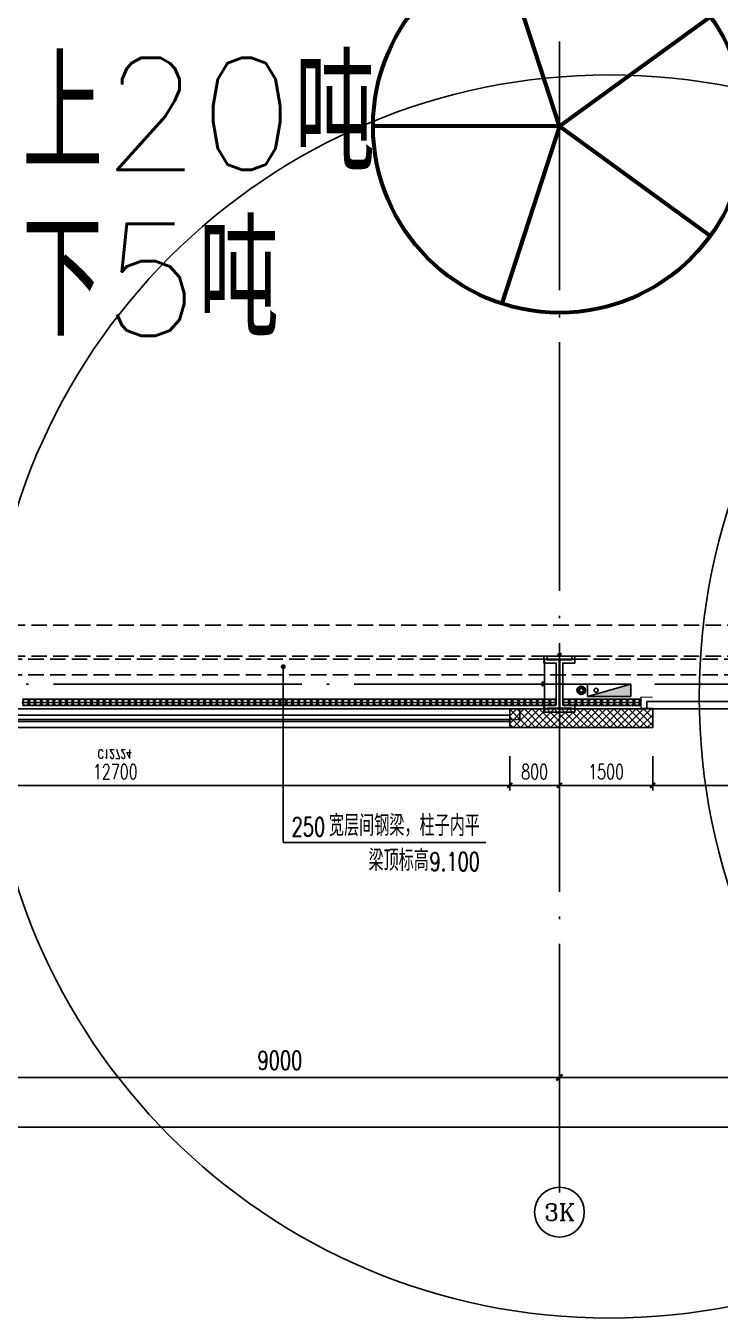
# Model space of a CAD drawing. Extents: x -1313754 to 847533, y 489853 to 941203.
# Drawn here: x -218443 to -207268, y 538719 to 559510 of the extents above; entities that cross this region are included whole.
import ezdxf
from ezdxf.enums import TextEntityAlignment as Align

# ---------------------------------------------------------------- set-up
doc = ezdxf.new("R2010")
doc.units = 0
doc.header["$LTSCALE"] = 1000
doc.header["$MEASUREMENT"] = 0
for name, pattern in [('10平面$0$DASH', [0.35, 0.25, -0.1]), ('DASH', [0.35, 0.25, -0.1]), ('DOTE', [2.42, 2, -0.2, 0.02, -0.2])]:
    doc.linetypes.add(name, pattern=pattern)
doc.layers.get('Defpoints').update_dxf_attribs({"color": 210})
for name, color, linetype in [('10平面$0$WINDOW', 4, 'Continuous'), ('10平面$0$WINDOW_TEXT', 7, 'Continuous'), ('A-AXIS-D', 1, 'Continuous'), ('A-AXIS-DOTE', 14, 'DOTE'), ('A-AXIS-DP', 126, 'Continuous'), ('A-AXIS-SYMB', 3, 'Continuous'), ('A-HATCH-2', 251, 'Continuous'), ('A-HRAIL', 173, 'Continuous'), ('A-LIN-V', 9, 'Continuous'), ('A-SFCE', 30, 'Continuous'), ('A-WINDOW', 140, 'Continuous'), ('AS-COLN', 6, 'Continuous'), ('AS-WALL', 40, 'Continuous'), ('AS-结构边线层', 200, 'Continuous'), ('DIM_SYMB', 3, 'Continuous'), ('PUB_HATCH', 8, 'Continuous'), ('PUB_TEXT', 7, 'Continuous'), ('SB_ZF消火栓', 10, 'Continuous'), ('SB_ZF消火栓M', 10, 'Continuous'), ('建-窗', 4, 'Continuous'), ('建-门窗编号', 7, 'Continuous')]:
    doc.layers.add(name, color=color, linetype=linetype)
doc.layers.add('LG-ZF消防', color=1, linetype='Continuous', lineweight=60)
doc.styles.add('10平面$0$_TCH_WINDOW', font='SIMPLEX', dxfattribs={"height": 3.5, "bigfont": 'GBCBIG'})
doc.styles.add('_TCH_AXIS', font='COMPLEX', dxfattribs={"bigfont": 'GBCBIG'})
doc.styles.add('_TCH_DIM', font='SIMPLEX', dxfattribs={"bigfont": 'GBCBIG'})
doc.styles.add('_TCH_DIM_T3', font='SIMPLEX', dxfattribs={"width": 0.705882, "bigfont": 'GBCBIG'})
doc.styles.add('A-STANDARD', font='SIMPLEX', dxfattribs={"bigfont": 'GBCBIG'})
doc.styles.add('A-WIN-LABEL', font='SIMPLEX', dxfattribs={"bigfont": 'GBCBIG'})
doc.dimstyles.new('_TCH_ARCH&&10', dxfattribs={"dimtxt": 29.75, "dimasz": 10, "dimexe": 10, "dimexo": 10, "dimgap": 12.625, "dimtad": 1, "dimdec": 0, "dimzin": 0, "dimdsep": 46, "dimtxsty": '_TCH_DIM_T3', "dimblk": 'ARCHTICK', "dimcen": 0.09, "dimclrt": 7, "dimazin": 2, "dimtfac": 1, "dimtdec": 0, "dimtix": 1, "dimtmove": 2, "dimatfit": 3, "dimfxl": 0, "dimtolj": 1, "dimtzin": 0, "dimarcsym": 0})
doc.dimstyles.new('_TCH_ARCH&&100', dxfattribs={"dimtxt": 297.5, "dimasz": 100, "dimexe": 100, "dimexo": 100, "dimgap": 126.25, "dimtad": 1, "dimdec": 0, "dimzin": 0, "dimdsep": 46, "dimtxsty": '_TCH_DIM_T3', "dimblk": 'ARCHTICK', "dimcen": 0.09, "dimclrt": 7, "dimazin": 2, "dimtfac": 1, "dimtdec": 0, "dimtix": 1, "dimtmove": 2, "dimatfit": 3, "dimfxl": 0, "dimtolj": 1, "dimtzin": 0, "dimarcsym": 0})
doc.dimstyles.new('_TCH_ARCH&&80', dxfattribs={"dimtxt": 238, "dimasz": 80, "dimexe": 80, "dimexo": 80, "dimgap": 101, "dimtad": 1, "dimdec": 0, "dimzin": 0, "dimdsep": 46, "dimtxsty": '_TCH_DIM_T3', "dimblk": 'ARCHTICK', "dimcen": 0.09, "dimclrt": 7, "dimazin": 2, "dimtfac": 1, "dimtdec": 0, "dimtix": 1, "dimtmove": 2, "dimatfit": 3, "dimfxl": 0, "dimtolj": 1, "dimtzin": 0, "dimarcsym": 0})

# ---------------------------------------------------------------- blocks, each defined once
blk = doc.blocks.new('_ArchTick')
at = {"color": 0, "linetype": 'ByBlock', "const_width": 0.4}
blk.add_lwpolyline([(-0.5, -0.5), (0.5, 0.5)], dxfattribs=at)
blk = doc.blocks.new('*D1273')
at = {"layer": 'A-AXIS-D', "color": 0, "lineweight": -2}
for p, q in [((1882, -261470), (1882, -262328)), ((10882, -261470), (10882, -262328)), ((1882, -262228), (10882, -262228))]:
    blk.add_line(p, q, dxfattribs=at)
at = {"layer": 'Defpoints', "color": 0}
for p in [(1882, -261370), (10882, -261370), (10882, -262228)]:
    blk.add_point(p, dxfattribs=at)
at = {"layer": 'A-AXIS-D', "color": 0, "lineweight": -2, "xscale": 100, "yscale": 100, "zscale": 100, "rotation": 180}
blk.add_blockref('_ArchTick', (1882, -262228), dxfattribs=at)
at = {"layer": 'A-AXIS-D', "color": 0, "lineweight": -2, "xscale": 100, "yscale": 100, "zscale": 100}
blk.add_blockref('_ArchTick', (10882, -262228), dxfattribs=at)
at = {"layer": 'A-AXIS-D', "color": 7, "insert": (6382, -261953), "char_height": 297.5, "attachment_point": 5, "style": '_TCH_DIM_T3'}
blk.add_mtext('\\A1;9000', dxfattribs=at)
blk = doc.blocks.new('*D1274')
at = {"layer": 'A-AXIS-D', "color": 0, "lineweight": -2}
for p, q in [((10882, -261470), (10882, -262328)), ((19882, -261470), (19882, -262328)), ((10882, -262228), (19882, -262228))]:
    blk.add_line(p, q, dxfattribs=at)
at = {"layer": 'Defpoints', "color": 0}
for p in [(10882, -261370), (19882, -261370), (19882, -262228)]:
    blk.add_point(p, dxfattribs=at)
at = {"layer": 'A-AXIS-D', "color": 0, "lineweight": -2, "xscale": 100, "yscale": 100, "zscale": 100, "rotation": 180}
blk.add_blockref('_ArchTick', (10882, -262228), dxfattribs=at)
at = {"layer": 'A-AXIS-D', "color": 0, "lineweight": -2, "xscale": 100, "yscale": 100, "zscale": 100}
blk.add_blockref('_ArchTick', (19882, -262228), dxfattribs=at)
at = {"layer": 'A-AXIS-D', "color": 7, "insert": (15382, -261953), "char_height": 297.5, "attachment_point": 5, "style": '_TCH_DIM_T3'}
blk.add_mtext('\\A1;9000', dxfattribs=at)
blk = doc.blocks.new('*D1408')
at = {"layer": 'A-AXIS-D', "color": 0, "lineweight": -2}
for p, q in [((-93018, -261570), (-93018, -263128)), ((92682, -261570), (92682, -263128)), ((-93018, -263028), (92682, -263028))]:
    blk.add_line(p, q, dxfattribs=at)
at = {"layer": 'Defpoints', "color": 0}
for p in [(-93018, -261470), (92682, -261470), (92682, -263028)]:
    blk.add_point(p, dxfattribs=at)
at = {"layer": 'A-AXIS-D', "color": 0, "lineweight": -2, "xscale": 100, "yscale": 100, "zscale": 100, "rotation": 180}
blk.add_blockref('_ArchTick', (-93018, -263028), dxfattribs=at)
at = {"layer": 'A-AXIS-D', "color": 0, "lineweight": -2, "xscale": 100, "yscale": 100, "zscale": 100}
blk.add_blockref('_ArchTick', (92682, -263028), dxfattribs=at)
at = {"layer": 'A-AXIS-D', "color": 7, "insert": (-168, -262753), "char_height": 297.5, "attachment_point": 5, "style": '_TCH_DIM_T3'}
blk.add_mtext('\\A1;185700', dxfattribs=at)
blk = doc.blocks.new('G$C2F382D44')
at = {"color": 2, "style": 'A-STANDARD'}
for s, p in [('上20吨', (-2949, 425)), ('下5吨', (-2952, -2245))]:
    blk.add_text(s, height=1800, dxfattribs=at).set_placement(p)
blk = doc.blocks.new('10平面$0$$DorLib2D$00000126')
at = {"color": 0, "linetype": 'Continuous'}
for p, q in [((-0.532, 0.5), (-0.532, 0.9)), ((0.532, 0.9), (0.532, 0.5))]:
    blk.add_line(p, q, dxfattribs=at)
at = {"color": 0, "linetype": '10平面$0$DASH'}
for p, q in [((-0.532, 0.9), (0.532, 0.9)), ((-0.532, 0.5), (0.532, 0.5))]:
    blk.add_line(p, q, dxfattribs=at)
blk = doc.blocks.new('WINDOW2DLIB$DYNSTYLE$00000005')
at = {"color": 0}
for points in [[(-0.5, 0.5), (-0.5, -0.5)], [(-0.5, 0.5), (0.5, 0.5)], [(0.5, -0.5), (0.5, 0.5)], [(0.5, 0.1667), (-0.5, 0.1667)], [(0.5, -0.1667), (-0.5, -0.1667)], [(-0.5, -0.5), (0.5, -0.5)]]:
    blk.add_lwpolyline(points, dxfattribs=at)
blk = doc.blocks.new('42343243')
at = {"layer": 'PUB_HATCH'}
h = blk.add_hatch(dxfattribs=at)
h.set_pattern_fill('多孔材料', color=256, scale=30, style=0)
h.set_pattern_definition([(45, (60, 0), (-60.000061, 60.000061), []), (135, (60, 0), (-60.000061, -60.000061), [])])
h.paths.add_polyline_path([(-208354, 1223170), (-210654, 1223170), (-210654, 1222870), (-208354, 1222870)])
at = {"layer": 'AS-WALL'}
for p, q in [((-208354, 1223170), (-210654, 1223170)), ((-210654, 1223170), (-210654, 1222870)), ((-208354, 1222870), (-208354, 1223170)), ((-210654, 1222870), (-208354, 1222870))]:
    blk.add_line(p, q, dxfattribs=at)
at = {"layer": '10平面$0$WINDOW'}
ref = blk.add_blockref('10平面$0$$DorLib2D$00000126', (-205254, 1223020), dxfattribs=dict(at, xscale=6000, yscale=300, zscale=300, rotation=180))
ref.add_attrib('A', 'JLM6050', (-205555, 1223016), dxfattribs={"layer": '10平面$0$WINDOW_TEXT', "ltscale": 500, "height": 148.8, "style": '10平面$0$_TCH_WINDOW', "width": 0.705882})
at = {"layer": '建-窗'}
ref = blk.add_blockref('WINDOW2DLIB$DYNSTYLE$00000005', (-217004, 1223020), dxfattribs=dict(at, xscale=-12700, yscale=-300, zscale=300, rotation=359.999999999664))
ref.add_attrib('A', 'C12724', (-217284, 1223521), dxfattribs={"layer": '建-门窗编号', "ltscale": 500, "height": 148.8, "style": 'A-WIN-LABEL', "width": 0.705882})
blk = doc.blocks.new('43243')
at = {"layer": 'AS-结构边线层'}
blk.add_lwpolyline([(-277514, 548350), (-263994, 548350), (-263994, 548520), (-254454, 548520), (-254454, 549070), (-252354, 549070), (-252354, 548520), (-250514, 548520), (-250514, 548350), (-229294, 548350), (-229294, 548520), (-227454, 548520), (-227454, 549070), (-225354, 549070), (-225354, 548520), (-223514, 548520), (-223514, 548350), (-210494, 548350), (-210494, 548520), (-200454, 548520)], dxfattribs=at)
blk = doc.blocks.new('3243243')
at = {"layer": 'A-AXIS-SYMB'}
for p, q in [((-214300, 549200), (-214300, 546370)), ((-214300, 546370), (-211040, 546370))]:
    blk.add_line(p, q, dxfattribs=at)
at = {"layer": 'A-AXIS-SYMB', "const_width": 40}
blk.add_lwpolyline([(-214300, 549220, 1), (-214300, 549180, 1)], format="xyb", close=True, dxfattribs=at)
at = {"layer": 'A-SFCE', "linetype": 'DASH'}
for p, q in [((-201004.2, 549320), (-218704.2, 549320)), ((-201004.2, 549070), (-218704.2, 549070))]:
    blk.add_line(p, q, dxfattribs=at)
at = {"layer": 'PUB_TEXT', "style": '_TCH_DIM'}
for s, p in [('宽层间钢梁，柱子内平', (-213565.2, 546475)), ('梁顶标高', (-212928, 545915))]:
    blk.add_text(s, height=337.59, dxfattribs=at).set_placement(p)
at = {"layer": 'PUB_TEXT', "style": '_TCH_DIM', "width": 0.705882}
for s, p in [('250', (-214165.2, 546475)), ('9.100', (-211945, 545915))]:
    blk.add_text(s, height=297.5, dxfattribs=at).set_placement(p)
blk = doc.blocks.new('4324324')
at = {"layer": 'A-HATCH-2', "linetype": 'DASH'}
for p, q in [((-312854.2, 549870), (-138054.2, 549870)), ((-312854.2, 549370), (-138054.2, 549370))]:
    blk.add_line(p, q, dxfattribs=at)
blk = doc.blocks.new('w4324324')
at = {"layer": 'A-HATCH-2', "lineweight": 60}
for q in [(-1694760, 686605), (-1697614, 684532), (-1691907, 684532), (-1696524, 681178), (-1692997, 681178)]:
    blk.add_line((-1694760, 683605), q, dxfattribs=at)
blk.add_circle((-1694760, 683605), 3000, dxfattribs=at)
blk = doc.blocks.new('342343')
at = {"layer": 'A-LIN-V'}
blk.add_blockref('w4324324', (1030710, 9556), dxfattribs=at)
blk = doc.blocks.new('*D1767')
at = {"layer": 'A-AXIS-DP', "color": 0, "lineweight": -2}
for p, q in [((-165054, 621030), (-165054, 621079)), ((-165054, 621069), (-164654, 621069)), ((-164654, 621030), (-164654, 621079))]:
    blk.add_line(p, q, dxfattribs=at)
at = {"layer": 'Defpoints', "color": 0}
for p in [(-164654, 621069), (-165054, 621020), (-164654, 621020)]:
    blk.add_point(p, dxfattribs=at)
at = {"layer": 'A-AXIS-DP', "color": 0, "lineweight": -2, "xscale": 10, "yscale": 10, "zscale": 10, "rotation": 180}
blk.add_blockref('_ArchTick', (-165054, 621069), dxfattribs=at)
at = {"layer": 'A-AXIS-DP', "color": 0, "lineweight": -2, "xscale": 10, "yscale": 10, "zscale": 10}
blk.add_blockref('_ArchTick', (-164654, 621069), dxfattribs=at)
at = {"layer": 'A-AXIS-DP', "color": 7, "insert": (-164854, 621096), "char_height": 29.8, "attachment_point": 5, "style": '_TCH_DIM_T3'}
blk.add_mtext('\\A1;400', dxfattribs=at)
blk = doc.blocks.new('*D1768')
at = {"layer": 'A-AXIS-DP', "color": 0, "lineweight": -2}
for p, q in [((-165064, 621020), (-165105, 621020)), ((-165095, 620220), (-165095, 621020)), ((-165064, 620220), (-165105, 620220))]:
    blk.add_line(p, q, dxfattribs=at)
at = {"layer": 'Defpoints', "color": 0}
for p in [(-165095, 621020), (-165054, 621020), (-165054, 620220)]:
    blk.add_point(p, dxfattribs=at)
at = {"layer": 'A-AXIS-DP', "color": 0, "lineweight": -2, "xscale": 10, "yscale": 10, "zscale": 10}
for p, rotation in [((-165095, 621020), 90), ((-165095, 620220), 270)]:
    blk.add_blockref('_ArchTick', p, dxfattribs=dict(at, rotation=rotation))
at = {"layer": 'A-AXIS-DP', "color": 7, "insert": (-165123, 620620), "char_height": 29.8, "attachment_point": 5, "rotation": 90, "style": '_TCH_DIM_T3'}
blk.add_mtext('\\A1;800', dxfattribs=at)
blk = doc.blocks.new('3333')
at = {"layer": 'A-SFCE', "const_width": 20}
blk.add_lwpolyline([(-227064, 766320), (-227064, 766510), (-227244, 766510), (-227244, 766320)], dxfattribs=at)
blk = doc.blocks.new('99平面图例外参$0$$LinePat$圆环')
for points in [[(0, 150), (300, 150)], [(0, 0), (300, 0)], [(0, -150), (300, -150)]]:
    blk.add_lwpolyline(points)
at = {"color": 0}
blk.add_circle((150, 0), 150, dxfattribs=at)
blk = doc.blocks.new('34242343243')
at = {"layer": 'A-HRAIL', "yscale": 0.3333333333333333, "zscale": 0.3333333333333333}
for p, xscale, rotation in [((-218396, 548626), 0.3368181818181818, 180.0000000002033), ((-218295, 548626), 0.3368181818181818, 180.0000000002033), ((-218194, 548626), 0.3368181818181818, 180.0000000002033), ((-218093, 548626), 0.3368181818181818, 180.0000000002033), ((-217992, 548626), 0.3368181818181818, 180.0000000002033), ((-217891, 548626), 0.3368181818181818, 180.0000000002033), ((-217790, 548626), 0.3368181818181818, 180.0000000002033), ((-217689, 548626), 0.3368181818181818, 180.0000000002033), ((-217588, 548626), 0.3368181818181818, 180.0000000002033), ((-217487, 548626), 0.3368181818181818, 180.0000000002033), ((-217386, 548626), 0.3368181818181818, 180.0000000002033), ((-217285, 548626), 0.3368181818181818, 180.0000000002033), ((-217183, 548626), 0.3368181818181818, 180.0000000002033), ((-217082, 548626), 0.3368181818181818, 180.0000000002033), ((-216981, 548626), 0.3368181818181818, 180.0000000002033), ((-216880, 548626), 0.3368181818181818, 180.0000000002033), ((-216779, 548626), 0.3368181818181818, 180.0000000002033), ((-216678, 548626), 0.3368181818181818, 180.0000000002033), ((-216577, 548626), 0.3368181818181818, 180.0000000002033), ((-216476, 548626), 0.3368181818181818, 180.0000000002033), ((-216375, 548626), 0.3368181818181818, 180.0000000002033), ((-216274, 548626), 0.3368181818181818, 180.0000000002033), ((-216173, 548626), 0.3368181818181818, 180.0000000002033), ((-216072, 548626), 0.3368181818181818, 180.0000000002033), ((-215971, 548626), 0.3368181818181818, 180.0000000002033), ((-215870, 548626), 0.3368181818181818, 180.0000000002033), ((-215769, 548626), 0.3368181818181818, 180.0000000002033), ((-215668, 548626), 0.3368181818181818, 180.0000000002033), ((-215567, 548626), 0.3368181818181818, 180.0000000002033), ((-215466, 548626), 0.3368181818181818, 180.0000000002033), ((-215365, 548626), 0.3368181818181818, 180.0000000002033), ((-215264, 548626), 0.3368181818181818, 180.0000000002033), ((-215163, 548626), 0.3368181818181818, 180.0000000002033), ((-215062, 548626), 0.3368181818181818, 180.0000000002033), ((-214960, 548626), 0.3368181818181818, 180.0000000002033), ((-214859, 548626), 0.3368181818181818, 180.0000000002033), ((-214758, 548626), 0.3368181818181818, 180.0000000002033), ((-214657, 548626), 0.3368181818181818, 180.0000000002033), ((-214556, 548626), 0.3368181818181818, 180.0000000002033), ((-214455, 548626), 0.3368181818181818, 180.0000000002033), ((-214354, 548626), 0.3368181818181818, 180.0000000002033), ((-214253, 548626), 0.3368181818181818, 180.0000000002033), ((-214152, 548626), 0.3368181818181818, 180.0000000002033), ((-214051, 548626), 0.3368181818181818, 180.0000000002033), ((-213950, 548626), 0.3368181818181818, 180.0000000002033), ((-213849, 548626), 0.3368181818181818, 180.0000000002033), ((-213748, 548626), 0.3368181818181818, 180.0000000002033), ((-213647, 548626), 0.3368181818181818, 180.0000000002033), ((-213546, 548626), 0.3368181818181818, 180.0000000002033), ((-213445, 548626), 0.3368181818181818, 180.0000000002033), ((-213344, 548626), 0.3368181818181818, 180.0000000002033), ((-213243, 548626), 0.3368181818181818, 180.0000000002033), ((-213142, 548626), 0.3368181818181818, 180.0000000002033), ((-213041, 548626), 0.3368181818181818, 180.0000000002033), ((-212940, 548626), 0.3368181818181818, 180.0000000002033), ((-212839, 548626), 0.3368181818181818, 180.0000000002033), ((-212737, 548626), 0.3368181818181818, 180.0000000002033), ((-212636, 548626), 0.3368181818181818, 180.0000000002033), ((-212535, 548626), 0.3368181818181818, 180.0000000002033), ((-212434, 548626), 0.3368181818181818, 180.0000000002033), ((-212333, 548626), 0.3368181818181818, 180.0000000002033), ((-212232, 548626), 0.3368181818181818, 180.0000000002033), ((-212131, 548626), 0.3368181818181818, 180.0000000002033), ((-212030, 548626), 0.3368181818181818, 180.0000000002033), ((-211929, 548626), 0.3368181818181818, 180.0000000002033), ((-211828, 548626), 0.3368181818181818, 180.0000000002033), ((-211727, 548626), 0.3368181818181818, 180.0000000002033), ((-211626, 548626), 0.3368181818181818, 180.0000000002033), ((-211525, 548626), 0.3368181818181818, 180.0000000002033), ((-211424, 548626), 0.3368181818181818, 180.0000000002033), ((-211323, 548626), 0.3368181818181818, 180.0000000002033), ((-211222, 548626), 0.3368181818181818, 180.0000000002033), ((-211121, 548626), 0.3368181818181818, 180.0000000002033), ((-211020, 548626), 0.3368181818181818, 180.0000000002033), ((-210919, 548626), 0.3368181818181818, 180.0000000002033), ((-210818, 548626), 0.3368181818181818, 180.0000000002033), ((-210717, 548626), 0.3368181818181818, 180.0000000002033), ((-210616, 548626), 0.3368181818181818, 180.0000000002033), ((-210514, 548626), 0.3368181818181818, 180.0000000002033), ((-210413, 548626), 0.3368181818181818, 180.0000000002033), ((-210312, 548626), 0.3368181818181818, 180.0000000002033), ((-210211, 548626), 0.3368181818181818, 180.0000000002033), ((-210110, 548626), 0.3368181818181818, 180.0000000002033), ((-210009, 548626), 0.3368181818181818, 180.0000000002033), ((-209908, 548626), 0.3368181818181818, 180.0000000002033), ((-209696, 548626), 0.3461108940497231, 180.0000000002034), ((-209593, 548626), 0.3461108940497231, 180.0000000002034), ((-209489, 548626), 0.3461108940497231, 180.0000000002034), ((-209385, 548626), 0.3461108940497231, 180.0000000002034), ((-209281, 548626), 0.3461108940497231, 180.0000000002034), ((-209177, 548626), 0.3461108940497231, 180.0000000002034), ((-209073, 548626), 0.3461108940497231, 180.0000000002034), ((-208970, 548626), 0.3461108940497231, 180.0000000002034), ((-208866, 548626), 0.3461108940497231, 180.0000000002034), ((-208762, 548626), 0.3461108940497231, 180.0000000002034), ((-208658, 548626), 0.3461108940497231, 180.0000000002034), ((-208554, 548626), 0.3461108940497231, 180.0000000002034)]:
    blk.add_blockref('99平面图例外参$0$$LinePat$圆环', p, dxfattribs=dict(at, xscale=xscale, rotation=rotation))
at = {"layer": 'A-SFCE', "xscale": -1.00000000000002, "rotation": 90}
blk.add_blockref('3333', (557967, 321466), dxfattribs=at)
blk = doc.blocks.new('A$C5D961328')
at = {"layer": 'SB_ZF消火栓'}
blk.add_hatch(color=256, dxfattribs=at).paths.add_polyline_path([(0, 40), (700, 40), (700, 240)])
at = {"layer": 'A-LIN-V', "ltscale": 500}
blk.add_circle((350, 40), 10001, dxfattribs=at)
at = {"layer": 'SB_ZF消火栓'}
for p, q in [((700, 240), (0, 240)), ((0, 240), (0, 40)), ((700, 240), (0, 40)), ((700, 240), (700, 40)), ((0, 40), (700, 40))]:
    blk.add_line(p, q, dxfattribs=at)
at = {"layer": 'SB_ZF消火栓', "color": 1}
blk.add_circle((140, 140), 32.5, dxfattribs=at)
blk = doc.blocks.new('we42342343234')
at = {"layer": 'LG-ZF消防'}
blk.add_circle((-209504, 548820), 50, dxfattribs=at)
at = {"layer": 'SB_ZF消火栓M'}
for p in [(-209404, 548680), (-197954, 548680)]:
    blk.add_blockref('A$C5D961328', p, dxfattribs=at)
blk = doc.blocks.new('234243242332')
at = {"layer": 'SB_ZF消火栓'}
blk.add_blockref('we42342343234', (0, 0), dxfattribs=at)
blk = doc.blocks.new('*D970')
at = {"layer": 'A-AXIS-DP', "color": 0, "lineweight": -2}
for p, q in [((-223354, 547760), (-223354, 547210)), ((-210654, 547760), (-210654, 547210)), ((-223354, 547290), (-210654, 547290))]:
    blk.add_line(p, q, dxfattribs=at)
at = {"layer": 'Defpoints', "color": 0}
for p in [(-223354, 547840), (-210654, 547840), (-210654, 547290)]:
    blk.add_point(p, dxfattribs=at)
at = {"layer": 'A-AXIS-DP', "color": 0, "lineweight": -2, "xscale": 80, "yscale": 80, "zscale": 80, "rotation": 180}
blk.add_blockref('_ArchTick', (-223354, 547290), dxfattribs=at)
at = {"layer": 'A-AXIS-DP', "color": 0, "lineweight": -2, "xscale": 80, "yscale": 80, "zscale": 80}
blk.add_blockref('_ArchTick', (-210654, 547290), dxfattribs=at)
at = {"layer": 'A-AXIS-DP', "color": 7, "insert": (-217004, 547510), "char_height": 238, "attachment_point": 5, "style": '_TCH_DIM_T3'}
blk.add_mtext('\\A1;12700', dxfattribs=at)
blk = doc.blocks.new('*D971')
at = {"layer": 'A-AXIS-DP', "color": 0, "lineweight": -2}
for p, q in [((-210654, 547760), (-210654, 547210)), ((-209854, 547760), (-209854, 547210)), ((-210654, 547290), (-209854, 547290))]:
    blk.add_line(p, q, dxfattribs=at)
at = {"layer": 'Defpoints', "color": 0}
for p in [(-210654, 547840), (-209854, 547840), (-209854, 547290)]:
    blk.add_point(p, dxfattribs=at)
at = {"layer": 'A-AXIS-DP', "color": 0, "lineweight": -2, "xscale": 80, "yscale": 80, "zscale": 80, "rotation": 180}
blk.add_blockref('_ArchTick', (-210654, 547290), dxfattribs=at)
at = {"layer": 'A-AXIS-DP', "color": 0, "lineweight": -2, "xscale": 80, "yscale": 80, "zscale": 80}
blk.add_blockref('_ArchTick', (-209854, 547290), dxfattribs=at)
at = {"layer": 'A-AXIS-DP', "color": 7, "insert": (-210254, 547510), "char_height": 238, "attachment_point": 5, "style": '_TCH_DIM_T3'}
blk.add_mtext('\\A1;800', dxfattribs=at)
blk = doc.blocks.new('*D972')
at = {"layer": 'A-AXIS-DP', "color": 0, "lineweight": -2}
for p, q in [((-209854, 547760), (-209854, 547210)), ((-208354, 547760), (-208354, 547210)), ((-209854, 547290), (-208354, 547290))]:
    blk.add_line(p, q, dxfattribs=at)
at = {"layer": 'Defpoints', "color": 0}
for p in [(-209854, 547840), (-208354, 547840), (-208354, 547290)]:
    blk.add_point(p, dxfattribs=at)
at = {"layer": 'A-AXIS-DP', "color": 0, "lineweight": -2, "xscale": 80, "yscale": 80, "zscale": 80, "rotation": 180}
blk.add_blockref('_ArchTick', (-209854, 547290), dxfattribs=at)
at = {"layer": 'A-AXIS-DP', "color": 0, "lineweight": -2, "xscale": 80, "yscale": 80, "zscale": 80}
blk.add_blockref('_ArchTick', (-208354, 547290), dxfattribs=at)
at = {"layer": 'A-AXIS-DP', "color": 7, "insert": (-209104, 547510), "char_height": 238, "attachment_point": 5, "style": '_TCH_DIM_T3'}
blk.add_mtext('\\A1;1500', dxfattribs=at)
blk = doc.blocks.new('*D973')
at = {"layer": 'A-AXIS-DP', "color": 0, "lineweight": -2}
for p, q in [((-208354, 547760), (-208354, 547210)), ((-205354, 547760), (-205354, 547210)), ((-208354, 547290), (-205354, 547290))]:
    blk.add_line(p, q, dxfattribs=at)
at = {"layer": 'Defpoints', "color": 0}
for p in [(-208354, 547840), (-205354, 547840), (-205354, 547290)]:
    blk.add_point(p, dxfattribs=at)
at = {"layer": 'A-AXIS-DP', "color": 0, "lineweight": -2, "xscale": 80, "yscale": 80, "zscale": 80, "rotation": 180}
blk.add_blockref('_ArchTick', (-208354, 547290), dxfattribs=at)
at = {"layer": 'A-AXIS-DP', "color": 0, "lineweight": -2, "xscale": 80, "yscale": 80, "zscale": 80}
blk.add_blockref('_ArchTick', (-205354, 547290), dxfattribs=at)
at = {"layer": 'A-AXIS-DP', "color": 7, "insert": (-206854, 547510), "char_height": 238, "attachment_point": 5, "style": '_TCH_DIM_T3'}
blk.add_mtext('\\A1;3000', dxfattribs=at)
blk = doc.blocks.new('dote')
at = {"layer": 'A-AXIS-D'}
blk.add_circle((10882.2, -264396), 400, dxfattribs=at)
at = {"layer": 'A-AXIS-DOTE', "ltscale": 2}
for p, q in [((10882.2, -264080), (10882.2, -167560.7)), ((98696.4, -255900), (-97273.6, -255900))]:
    blk.add_line(p, q, dxfattribs=at)
at = {"layer": 'PUB_TEXT', "style": '_TCH_AXIS'}
blk.add_text('3K', height=270.86, dxfattribs=at).set_placement((10637.1, -264531.5), (11127.3, -264531.5), align=Align.FIT)
at = {"layer": 'A-AXIS-D'}
for base, p1, p2, picture, middle in [((92682.2, -263027.8), (-93017.8, -261469.8), (92682.2, -261469.8), '*D1408', (-167.8, -262752.8)), ((10882.2, -262227.8), (1882.2, -261369.8), (10882.2, -261369.8), '*D1273', (6382.2, -261952.8)), ((19882.2, -262227.8), (10882.2, -261369.8), (19882.2, -261369.8), '*D1274', (15382.2, -261952.8))]:
    dim = blk.add_linear_dim(base=base, p1=p1, p2=p2, angle=0, dimstyle='_TCH_ARCH&&100', override={"dimgap": 0}, dxfattribs=at)
    dim.commit()
    dim.dimension.update_dxf_attribs({"geometry": picture, "text_midpoint": middle, "dimtype": 161})
blk = doc.blocks.new('w42343243')
at = {"layer": 'A-HATCH-2'}
blk.add_lwpolyline([(-165104.2, 621070), (-164604.2, 621070), (-164604.2, 620958), (-164800.2, 620958), (-164800.2, 620282), (-164604.2, 620282), (-164604.2, 620170), (-165104.2, 620170), (-165104.2, 620282), (-164908.2, 620282), (-164908.2, 620958), (-165104.2, 620958)], close=True, dxfattribs=at)
at = {"layer": 'AS-COLN', "color": 3}
blk.add_lwpolyline([(-165054.2, 621020), (-164654.2, 621020), (-164654.2, 621008), (-164850.2, 621008), (-164850.2, 620232), (-164654.2, 620232), (-164654.2, 620220), (-165054.2, 620220), (-165054.2, 620232), (-164858.2, 620232), (-164858.2, 621008), (-165054.2, 621008)], close=True, dxfattribs=at)
at = {"layer": 'A-AXIS-DP'}
for p1, p2, distance, picture, middle in [((-165054.2, 621020), (-164654.2, 621020), 48.8, '*D1767', (-164854.2, 621096.2)), ((-165054.2, 620220), (-165054.2, 621020), 41.2, '*D1768', (-165122.9, 620620))]:
    dim = blk.add_aligned_dim(p1=p1, p2=p2, distance=distance, dimstyle='_TCH_ARCH&&10', dxfattribs=at)
    dim.commit()
    dim.dimension.update_dxf_attribs({"geometry": picture, "text_midpoint": middle})
blk = doc.blocks.new('42343')
at = {"layer": 'A-WINDOW'}
blk.add_blockref('w42343243', (-45000, -71700), dxfattribs=at)

msp = doc.modelspace()

# ---------------------------------------------------------------- block references
msp.add_blockref('G$C2F382D44', (-215550, 556770))
at = {"layer": 'A-AXIS-DP'}
msp.add_blockref('3243243', (0, 0), dxfattribs=at)
at = {"layer": 'A-LIN-V', "rotation": 90}
msp.add_blockref('342343', (483306.5, 1221945), dxfattribs=at)
at = {"layer": 'A-WINDOW'}
for name in ['43243', '42343', '4324324']:
    msp.add_blockref(name, (0, 0), dxfattribs=at)
at = {"layer": 'A-WINDOW', "xscale": -1, "rotation": 180}
msp.add_blockref('42343243', (0, 1771390), dxfattribs=at)
at = {"layer": 'AS-WALL'}
msp.add_blockref('dote', (-220736.4, 804820), dxfattribs=at)
at = {"layer": 'DIM_SYMB'}
msp.add_blockref('34242343243', (0, 0), dxfattribs=at)
at = {"layer": 'SB_ZF消火栓', "linetype": 'Continuous'}
msp.add_blockref('234243242332', (0, 0), dxfattribs=at)

# ---------------------------------------------------------------- dimensions: what is measured, and where the dimension line sits
at = {"layer": 'A-AXIS-DP'}
for p1, p2, picture, middle in [((-223354.2, 547840), (-210654.2, 547840), '*D970', (-217004.2, 547510)), ((-210654.2, 547840), (-209854.2, 547840), '*D971', (-210254.2, 547510)), ((-209854.2, 547840), (-208354.2, 547840), '*D972', (-209104.2, 547510)), ((-208354.2, 547840), (-205354.2, 547840), '*D973', (-206854.2, 547510))]:
    dim = msp.add_aligned_dim(p1=p1, p2=p2, distance=-550, dimstyle='_TCH_ARCH&&80', dxfattribs=at)
    dim.commit()
    dim.dimension.update_dxf_attribs({"geometry": picture, "text_midpoint": middle})

doc.saveas('drawing.dxf')
